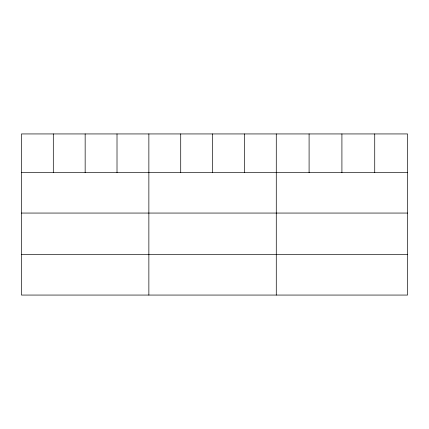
<?xml version="1.0" encoding="UTF-8"?>
<svg xmlns="http://www.w3.org/2000/svg" width="429" height="429" viewBox="0 0 429 429"><rect width="100%" height="100%" fill="white"/><g stroke="black" fill="none" stroke-linecap="round" stroke-linejoin="round"><path stroke-width="0.64" d="M407.55 172.662L407.55 295.061L21.45 295.061L21.45 133.939L407.55 133.939L407.55 172.662L21.45 172.662M21.45 213.057L407.55 213.057M21.45 254.67L407.55 254.67M374.731 133.939L374.731 172.662M341.913 133.939L341.913 172.662M309.094 133.939L309.094 172.662M276.276 133.939L276.276 295.061M244.423 133.939L244.423 172.662M212.569 133.939L212.569 172.662M180.716 133.939L180.716 172.662M148.863 133.939L148.863 295.061M117.01 133.939L117.01 172.662M85.157 133.939L85.157 172.662M53.303 133.939L53.303 172.662"/></g></svg>
